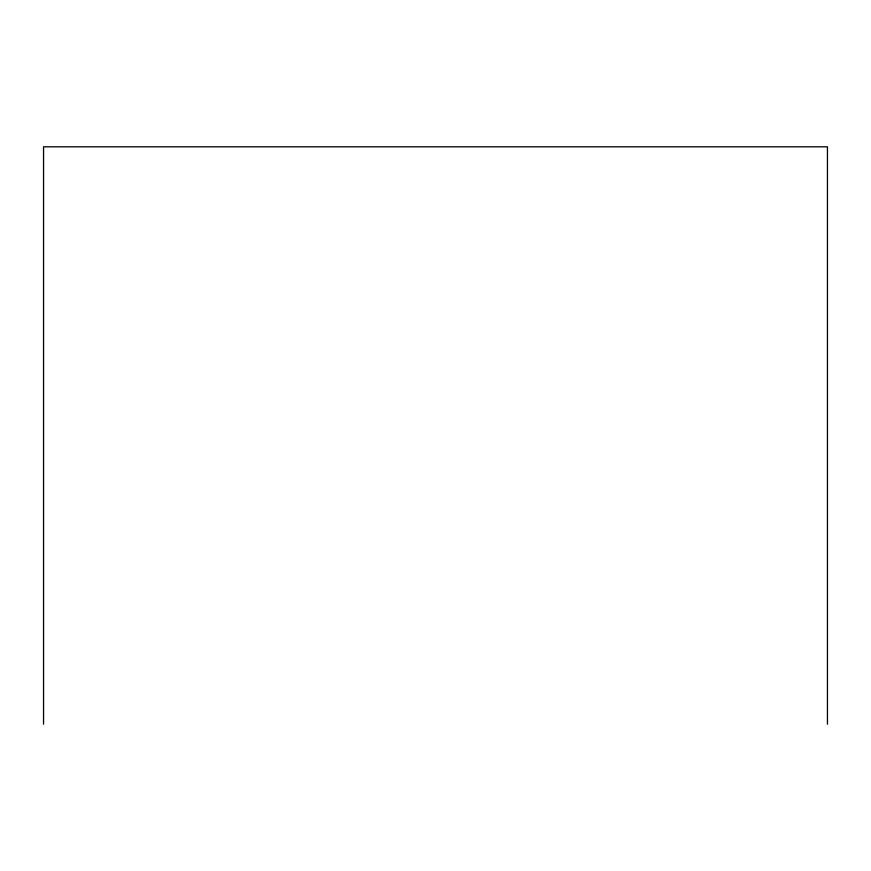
<?xml version="1.0" encoding="UTF-8"?>
<svg xmlns="http://www.w3.org/2000/svg" width="871" height="871" viewBox="0 0 871 871"><rect width="100%" height="100%" fill="white"/><g stroke="black" fill="none" stroke-linecap="round" stroke-linejoin="round"><path stroke-width="1.31" d="M827.45 724.193L827.45 146.807L43.55 146.807L43.55 724.193"/></g></svg>
